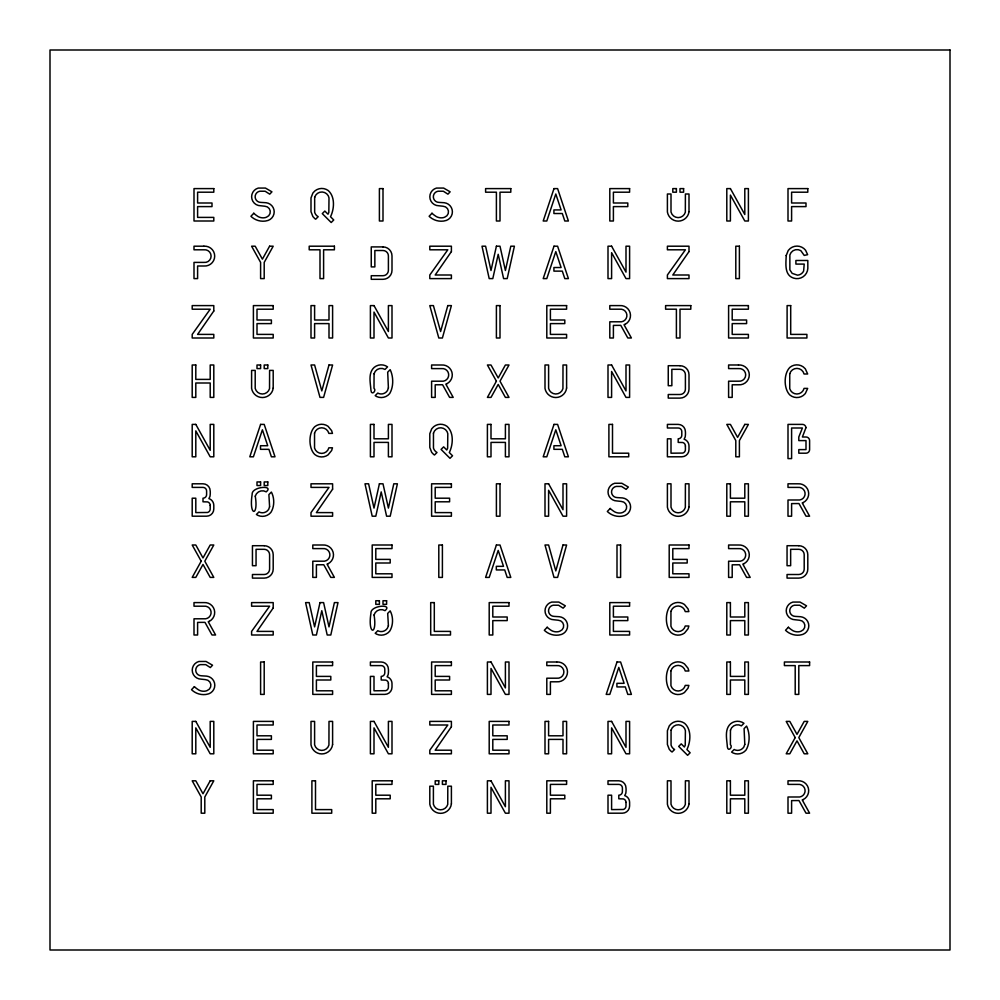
<?xml version="1.0" encoding="UTF-8"?>
<svg xmlns="http://www.w3.org/2000/svg" width="1000" height="1000" viewBox="0 0 1000 1000"><rect width="100%" height="100%" fill="white"/><g stroke="black" fill="none" stroke-linecap="round" stroke-linejoin="round"><path stroke-width="1.5" d="M210.212 505.4L210.2 509A3.6 3.6 0 0 1 207.537 512.475L195.8 512.6L195.8 498.2L192.2 498.2L192.2 516.2L206.588 516.188A7.2 7.2 0 0 0 213.8 509L213.8 505.4A7.2 7.2 0 0 0 210.2 499.162L208.912 498.625L209.95 496.463A20.95 20.95 0 0 0 210.2 491A7.2 7.2 0 0 0 203 483.8L192.2 483.8L192.2 487.4L203 487.4A3.6 3.6 0 0 1 206.6 491L206.6 494.6A3.6 3.6 0 0 1 203 498.2L203 501.8L207.537 501.912A3.613 3.613 0 0 1 210.212 505.4M388.413 683.6L388.4 687.2A3.6 3.6 0 0 1 385.737 690.675L374 690.8L374 676.4L370.4 676.4L370.4 694.4L384.787 694.388A7.2 7.2 0 0 0 392 687.2L392 683.6A7.2 7.2 0 0 0 388.4 677.362L387.113 676.825L388.15 674.663A20.95 20.95 0 0 0 388.4 669.2A7.2 7.2 0 0 0 381.2 662L370.4 662L370.4 665.6L381.2 665.6A3.6 3.6 0 0 1 384.8 669.2L384.8 672.8A3.6 3.6 0 0 1 381.2 676.4L381.2 680L385.737 680.113A3.613 3.613 0 0 1 388.413 683.6M626.013 802.4L626 806A3.6 3.6 0 0 1 623.337 809.475L611.6 809.6L611.6 795.2L608 795.2L608 813.2L622.388 813.188A7.2 7.2 0 0 0 629.6 806L629.6 802.4A7.2 7.2 0 0 0 626 796.162L624.712 795.625L625.75 793.462A20.95 20.95 0 0 0 626 788A7.2 7.2 0 0 0 618.8 780.8L608 780.8L608 784.4L618.8 784.4A3.6 3.6 0 0 1 622.4 788L622.4 791.6A3.6 3.6 0 0 1 618.8 795.2L618.8 798.8L623.337 798.913A3.613 3.613 0 0 1 626.013 802.4M685.413 446L685.4 449.6A3.6 3.6 0 0 1 682.738 453.075L671 453.2L671 438.8L667.4 438.8L667.4 456.8L681.787 456.788A7.2 7.2 0 0 0 689 449.6L689 446A7.2 7.2 0 0 0 685.4 439.762L684.112 439.225L685.15 437.062A20.95 20.95 0 0 0 685.4 431.6A7.2 7.2 0 0 0 678.2 424.4L667.4 424.4L667.4 428L678.2 428A3.6 3.6 0 0 1 681.8 431.6L681.8 435.2A3.6 3.6 0 0 1 678.2 438.8L678.2 442.4L682.738 442.512A3.613 3.613 0 0 1 685.413 446M786.2 255.525C786.038 263.1 783.975 275.087 793.575 278.1A10.862 10.862 0 0 0 807.837 268.45L807.812 260.487L795.9 260.487L795.9 264.088L804.212 264.088L803.625 271.05A7.388 7.388 0 0 1 797.5 275.163L792.15 273.363L789.862 269.837L789.862 254.963A7.425 7.425 0 0 1 800.812 250.637L804.225 255.413L807.638 254.675L805.562 250.225A10.925 10.925 0 0 0 790.225 248.438L788.238 250.475L786.2 255.525M805.962 427.675L802.4 437L806 437A3.6 3.6 0 0 1 809.6 440.6L809.6 449.6A3.6 3.6 0 0 1 806 453.2L798.8 453.2L798.8 449.6L806 449.6L806 440.6L798.8 440.6L798.8 437L802.4 428L791.6 428L791.6 458.6L788 458.6L788 424.4L802.4 424.4A3.6 3.6 0 0 1 805.875 427.062L805.962 427.675M255.263 496.163C258.725 517.075 248.675 516.388 252.15 494.363C251.4 486.475 274.7 484.8 266.212 491.838A7.425 7.425 0 0 0 255.263 496.163M314.662 197.362L314.662 212.237A7.425 7.425 0 0 0 318.2 216.688L315.7 219.188L314.837 218.65L312.887 216.562L311 211.675L311 197.925L312.887 193.038L314.837 190.95A10.95 10.95 0 0 1 328.162 190.487C335.288 196.637 334.325 209.037 330.513 216.737L333.738 219.975L331.2 222.512L322.287 213.612L324.837 211.062L327.987 214.213L328.837 212.413L329 197.9L328.288 195.8A7.425 7.425 0 0 0 314.662 197.362M314.538 433.162L314.538 448.038A7.425 7.425 0 0 0 328.875 447.8L332.475 447.8L331.637 450.538L328.038 454.913A10.95 10.95 0 0 1 314.713 454.45C308.387 448.263 308.387 432.938 314.713 426.75A10.95 10.95 0 0 1 328.038 426.287L331.637 430.662L332.475 433.4L328.875 433.4A7.425 7.425 0 0 0 314.538 433.162M374.062 373.75L374 388.2C376.925 390.788 371.4 395.975 370.95 390.425C370.5 382.962 367.8 373.062 374.237 367.337A10.95 10.95 0 0 1 387.562 366.875L385.012 369.425A7.425 7.425 0 0 0 374.062 373.75M374.062 614.963C377.525 635.875 367.475 635.188 370.95 613.162C370.2 605.275 393.5 603.6 385.012 610.638A7.425 7.425 0 0 0 374.062 614.963M433.462 433.162L433.462 448.038A7.425 7.425 0 0 0 437 452.488L434.5 454.988L433.638 454.45L431.688 452.362L429.8 447.475L429.8 433.725L431.688 428.837L433.638 426.75A10.95 10.95 0 0 1 446.962 426.287C454.087 432.438 453.125 444.837 449.312 452.537L452.537 455.775L450 458.312L441.087 449.412L443.638 446.863L446.788 450.012L447.638 448.212L447.8 433.7L447.088 431.6A7.425 7.425 0 0 0 433.462 433.162M670.938 611.362L670.938 626.237A7.425 7.425 0 0 0 685.275 626L688.875 626L688.037 628.737L684.438 633.112A10.95 10.95 0 0 1 671.112 632.65C664.788 626.462 664.788 611.138 671.112 604.95A10.95 10.95 0 0 1 684.438 604.487L688.037 608.862L688.875 611.6L685.275 611.6A7.425 7.425 0 0 0 670.938 611.362M670.938 670.763L670.938 685.638A7.425 7.425 0 0 0 685.275 685.4L688.875 685.4L688.037 688.138L684.438 692.513A10.95 10.95 0 0 1 671.112 692.05C664.788 685.863 664.788 670.537 671.112 664.35A10.95 10.95 0 0 1 684.438 663.888L688.037 668.263L688.875 671L685.275 671A7.425 7.425 0 0 0 670.938 670.763M671.062 730.163L671.062 745.037A7.425 7.425 0 0 0 674.6 749.488L672.1 751.988L671.237 751.45L669.287 749.362L667.4 744.475L667.4 730.725L669.287 725.837L671.237 723.75A10.95 10.95 0 0 1 684.562 723.288C691.688 729.438 690.725 741.838 686.912 749.538L690.138 752.775L687.6 755.312L678.688 746.413L681.237 743.863L684.388 747.013L685.238 745.212L685.4 730.7L684.688 728.6A7.425 7.425 0 0 0 671.062 730.163M730.462 730.163L730.4 744.613C733.325 747.2 727.8 752.387 727.35 746.838C726.9 739.375 724.2 729.475 730.638 723.75A10.95 10.95 0 0 1 743.962 723.288L741.413 725.837A7.425 7.425 0 0 0 730.462 730.163M789.737 373.762L789.737 388.638A7.425 7.425 0 0 0 804.075 388.4L807.675 388.4L805.325 393.562L803.238 395.513A10.95 10.95 0 0 1 789.912 395.05C783.587 388.862 783.587 373.537 789.912 367.35A10.95 10.95 0 0 1 803.238 366.887L805.325 368.837L807.675 374L804.075 374A7.425 7.425 0 0 0 789.737 373.762M269.6 506.75L268.663 509.375A7.4 7.4 0 0 1 260.2 512.463L258.988 511.9L256.413 514.462L257.875 515.375A10.962 10.962 0 0 0 270.887 512.388C274.587 506.587 274.6 498.038 271.375 492.075L268.888 494.6L269.6 506.75M388.4 387.938L387.463 390.562A7.4 7.4 0 0 1 379 393.65L377.788 393.088L375.213 395.65L376.675 396.562A10.962 10.962 0 0 0 389.688 393.575C393.725 386.712 393.55 376.7 390.175 369.663L387.688 372.188L388.4 387.938M388.4 625.55L387.463 628.175A7.4 7.4 0 0 1 379 631.263L377.788 630.7L375.213 633.263L376.675 634.175A10.962 10.962 0 0 0 389.688 631.188C393.387 625.388 393.4 616.838 390.175 610.875L387.688 613.4L388.4 625.55M744.8 744.35L743.863 746.975A7.4 7.4 0 0 1 735.4 750.062L734.188 749.5L731.612 752.062L733.075 752.975A10.962 10.962 0 0 0 746.087 749.987C750.125 743.125 749.95 733.112 746.575 726.075L744.087 728.6L744.8 744.35M320 602.6L314.6 626.9L309.2 602.6L305.6 602.6L312.8 635L316.4 635L321.8 610.7L327.2 635L330.8 635L338 602.6L334.4 602.6L329 626.9L323.6 602.6L320 602.6M379.4 483.8L374 508.1L368.6 483.8L365 483.8L372.2 516.2L375.8 516.2L381.2 491.9L386.6 516.2L390.2 516.2L397.4 483.8L393.8 483.8L388.4 508.1L383 483.8L379.4 483.8M496.4 246.2L491 270.5L485.6 246.2L482 246.2L489.2 278.6L492.8 278.6L498.2 254.3L503.6 278.6L507.2 278.6L514.4 246.2L510.8 246.2L505.4 270.5L500 246.2L496.4 246.2M273.2 388.075L272.65 390.438A10.95 10.95 0 0 1 251.6 388.4L251.6 370.4L255.2 370.4L255.2 388.4A7.425 7.425 0 0 0 269.538 388.638L269.6 370.4L273.2 370.4L273.2 388.075M332.6 744.475L332.05 746.838A10.95 10.95 0 0 1 311 744.8L311 721.4L314.6 721.4L314.6 744.8A7.425 7.425 0 0 0 328.938 745.037L329 721.4L332.6 721.4L332.6 744.475M451.4 803.875L450.85 806.237A10.95 10.95 0 0 1 429.8 804.2L429.8 786.2L433.4 786.2L433.4 804.2A7.425 7.425 0 0 0 447.738 804.438L447.8 786.2L451.4 786.2L451.4 803.875M566.6 388.062L566.05 390.425A10.95 10.95 0 0 1 545 388.387L545 364.988L548.6 364.988L548.6 388.387A7.425 7.425 0 0 0 562.938 388.625L563 364.988L566.6 364.988L566.6 388.062M689 211.675L688.45 214.037A10.95 10.95 0 0 1 667.4 212L667.4 194L671 194L671 212A7.425 7.425 0 0 0 685.337 212.237L685.4 194L689 194L689 211.675M689 506.875L688.45 509.237A10.95 10.95 0 0 1 667.4 507.2L667.4 483.8L671 483.8L671 507.2A7.425 7.425 0 0 0 685.337 507.438L685.4 483.8L689 483.8L689 506.875M689 803.875L688.45 806.237A10.95 10.95 0 0 1 667.4 804.2L667.4 780.8L671 780.8L671 804.2A7.425 7.425 0 0 0 685.337 804.438L685.4 780.8L689 780.8L689 803.875M329 364.988L321.8 390.913L314.6 364.988L311 364.988L320 397.388L323.6 397.388L332.6 364.988L329 364.988M447.8 305.6L440.6 331.525L433.4 305.6L429.8 305.6L438.8 338L442.4 338L451.4 305.6L447.8 305.6M563 545L555.8 570.925L548.6 545L545 545L554 577.4L557.6 577.4L566.6 545L563 545M260.6 424.4L249.8 456.8L253.4 456.8L262.4 429.8L267.712 445.725L260.512 445.725L260.512 449.325L268.913 449.325L271.4 456.8L275 456.8L264.2 424.4L260.6 424.4M554 188.6L543.2 221L546.8 221L555.8 194L561.112 209.925L553.913 209.925L553.913 213.525L562.312 213.525L564.8 221L568.4 221L557.6 188.6L554 188.6M554 246.2L543.2 278.6L546.8 278.6L555.8 251.6L561.112 267.525L553.913 267.525L553.913 271.125L562.312 271.125L564.8 278.6L568.4 278.6L557.6 246.2L554 246.2M496.4 545.013L485.6 577.413L489.2 577.413L498.2 550.413L503.512 566.337L496.312 566.337L496.312 569.938L504.712 569.938L507.2 577.413L510.8 577.413L500 545.013L496.4 545.013M554 424.4L543.2 456.8L546.8 456.8L555.8 429.8L561.112 445.725L553.913 445.725L553.913 449.325L562.312 449.325L564.8 456.8L568.4 456.8L557.6 424.4L554 424.4M617 662L606.2 694.4L609.8 694.4L618.8 667.4L624.113 683.325L616.912 683.325L616.912 686.925L625.312 686.925L627.8 694.4L631.4 694.4L620.6 662L617 662M269.6 246.2L262.4 259.163L255.2 246.2L251.6 246.2L260.6 262.4L260.6 278.6L264.2 278.6L264.2 262.4L273.2 246.2L269.6 246.2M201.2 561.2L192.2 577.4L195.8 577.4L203 564.438L210.2 577.4L213.8 577.4L204.8 561.2L213.8 545L210.2 545L203 557.962L195.8 545L192.2 545L201.2 561.2M210.2 780.8L203 793.763L195.8 780.8L192.2 780.8L201.2 797L201.2 813.2L204.8 813.2L204.8 797L213.8 780.8L210.2 780.8M496.4 381.2L487.4 397.4L491 397.4L498.2 384.438L505.4 397.4L509 397.4L500 381.2L509 365L505.4 365L498.2 377.962L491 365L487.4 365L496.4 381.2M744.8 424.4L737.6 437.362L730.4 424.4L726.8 424.4L735.8 440.6L735.8 456.8L739.4 456.8L739.4 440.6L748.4 424.4L744.8 424.4M795.2 737.6L786.2 753.8L789.8 753.8L797 740.837L804.2 753.8L807.8 753.8L798.8 737.6L807.8 721.4L804.2 721.4L797 734.362L789.8 721.4L786.2 721.4L795.2 737.6M213.8 311L197.6 334.4L213.8 334.4L213.8 338L192.2 338L192.2 334.4L210.2 309.2L192.2 309.2L192.2 305.6L213.8 305.6L213.8 311M451.4 251.6L435.2 275L451.4 275L451.4 278.6L429.8 278.6L429.8 275L447.8 249.8L429.8 249.8L429.8 246.2L451.4 246.2L451.4 251.6M332.6 489.2L316.4 512.6L332.6 512.6L332.6 516.2L311 516.2L311 512.6L329 487.4L311 487.4L311 483.8L332.6 483.8L332.6 489.2M273.2 608L257 631.4L273.2 631.4L273.2 635L251.6 635L251.6 631.4L269.6 606.2L251.6 606.2L251.6 602.6L273.2 602.6L273.2 608M689 251.6L672.8 275L689 275L689 278.6L667.4 278.6L667.4 275L685.4 249.8L667.4 249.8L667.4 246.2L689 246.2L689 251.6M451.4 726.8L435.2 750.2L451.4 750.2L451.4 753.8L429.8 753.8L429.8 750.2L447.8 725L429.8 725L429.8 721.4L451.4 721.4L451.4 726.8M253.787 213.25L250.938 216.262L252 217.262A17.4 17.4 0 0 0 265.175 221.088L266.062 220.912A9.15 9.15 0 0 0 266.062 202.725L260.688 202.387A5.625 5.625 0 0 1 255.15 197.175A5.625 5.625 0 0 1 259.862 191.213L265.15 191.238L269.725 194.163L271.938 191.825L265.438 188.062L258.275 188.075A9 9 0 0 0 260.6 205.763L264.837 206.225A5.625 5.625 0 0 1 266.55 217.15L265.262 217.613A10.2 10.2 0 0 1 258.137 216.588L256.625 215.562A24.975 24.975 0 0 1 253.787 213.25M431.987 213.25L429.137 216.262L430.2 217.262A17.4 17.4 0 0 0 443.375 221.088L444.263 220.912A9.15 9.15 0 0 0 444.263 202.725L438.888 202.387A5.625 5.625 0 0 1 433.35 197.175A5.625 5.625 0 0 1 438.062 191.213L443.35 191.238L447.925 194.163L450.138 191.825L443.638 188.062L436.475 188.075A9 9 0 0 0 438.8 205.763L443.038 206.225A5.625 5.625 0 0 1 444.75 217.15L443.462 217.613A10.2 10.2 0 0 1 436.337 216.588L434.825 215.562A24.975 24.975 0 0 1 431.987 213.25M194.387 686.65L191.537 689.663L192.6 690.662A17.4 17.4 0 0 0 205.775 694.488L206.663 694.312A9.15 9.15 0 0 0 206.663 676.125L201.287 675.788A5.625 5.625 0 0 1 195.75 670.575A5.625 5.625 0 0 1 200.463 664.613L205.75 664.638L210.325 667.562L212.537 665.225L206.038 661.462L198.875 661.475A9 9 0 0 0 201.2 679.163L205.438 679.625A5.625 5.625 0 0 1 207.15 690.55L205.863 691.012A10.2 10.2 0 0 1 198.738 689.987L197.225 688.962A24.975 24.975 0 0 1 194.387 686.65M610.188 508.45L607.337 511.463L608.4 512.463A17.4 17.4 0 0 0 621.575 516.287L622.463 516.112A9.15 9.15 0 0 0 622.463 497.925L617.087 497.587A5.625 5.625 0 0 1 611.55 492.375A5.625 5.625 0 0 1 616.263 486.413L621.55 486.438L626.125 489.363L628.337 487.025L621.838 483.263L614.675 483.275A9 9 0 0 0 617 500.962L621.237 501.425A5.625 5.625 0 0 1 622.95 512.35L621.663 512.812A10.2 10.2 0 0 1 614.538 511.788L613.025 510.763A24.975 24.975 0 0 1 610.188 508.45M547.188 627.25L544.338 630.262L545.4 631.263A17.4 17.4 0 0 0 558.575 635.087L559.462 634.913A9.15 9.15 0 0 0 559.462 616.725L554.087 616.388A5.625 5.625 0 0 1 548.55 611.175A5.625 5.625 0 0 1 553.263 605.212L558.55 605.237L563.125 608.162L565.337 605.825L558.837 602.062L551.675 602.075A9 9 0 0 0 554 619.763L558.237 620.225A5.625 5.625 0 0 1 559.95 631.15L558.663 631.613A10.2 10.2 0 0 1 551.538 630.588L550.025 629.562A24.975 24.975 0 0 1 547.188 627.25M788.388 627.25L785.537 630.262L786.6 631.263A17.4 17.4 0 0 0 799.775 635.087L800.662 634.913A9.15 9.15 0 0 0 800.662 616.725L795.288 616.388A5.625 5.625 0 0 1 789.75 611.175A5.625 5.625 0 0 1 794.463 605.212L799.75 605.237L804.325 608.162L806.538 605.825L800.037 602.062L792.875 602.075A9 9 0 0 0 795.2 619.763L799.438 620.225A5.625 5.625 0 0 1 801.15 631.15L799.862 631.613A10.2 10.2 0 0 1 792.738 630.588L791.225 629.562A24.975 24.975 0 0 1 788.388 627.25M446.825 383.775L445.825 384.125L453.2 397.388L449.6 397.388L442.575 384.75L435.2 384.8L435.2 397.4L431.6 397.4L431.6 381.2L443.3 381.188A6.35 6.35 0 0 0 448.638 374A6.35 6.35 0 0 0 441.5 368.6L431.6 368.6L431.6 365L441.5 365A9.938 9.938 0 0 1 446.825 383.775M625.025 324.375L624.025 324.725L631.4 337.987L627.8 337.987L620.775 325.35L613.4 325.4L613.4 338L609.8 338L609.8 321.8L621.5 321.788A6.362 6.362 0 0 0 626.838 314.6A6.362 6.362 0 0 0 619.7 309.2L609.8 309.2L609.8 305.6L619.7 305.6A9.938 9.938 0 0 1 625.025 324.375M328.025 563.775L327.025 564.125L334.4 577.388L330.8 577.388L323.775 564.75L316.4 564.8L316.4 577.4L312.8 577.4L312.8 561.2L324.5 561.188A6.35 6.35 0 0 0 329.837 554A6.35 6.35 0 0 0 322.7 548.6L312.8 548.6L312.8 545L322.7 545A9.938 9.938 0 0 1 328.025 563.775M209.225 621.375L208.225 621.725L215.6 634.987L212 634.987L204.975 622.35L197.6 622.4L197.6 635L194 635L194 618.8L205.7 618.787A6.35 6.35 0 0 0 211.038 611.6A6.35 6.35 0 0 0 203.9 606.2L194 606.2L194 602.6L203.9 602.6A9.938 9.938 0 0 1 209.225 621.375M803.225 502.575L802.225 502.925L809.6 516.188L806 516.188L798.975 503.55L791.6 503.6L791.6 516.2L788 516.2L788 500L799.7 499.988A6.35 6.35 0 0 0 805.037 492.8A6.35 6.35 0 0 0 797.9 487.4L788 487.4L788 483.8L797.9 483.8A9.938 9.938 0 0 1 803.225 502.575M743.825 563.787L742.825 564.125L750.2 577.4L746.6 577.4L739.575 564.763L732.2 564.812L732.2 577.413L728.6 577.413L728.6 561.213L740.3 561.2A6.362 6.35 0 0 0 745.638 554.012A6.362 6.35 0 0 0 738.5 548.612L728.6 548.612L728.6 545.013L738.5 545.013A9.938 9.938 0 0 1 743.825 563.787M803.225 799.575L802.225 799.925L809.6 813.188L806 813.188L798.975 800.55L791.6 800.6L791.6 813.2L788 813.2L788 797L799.7 796.988A6.35 6.35 0 0 0 805.037 789.8A6.35 6.35 0 0 0 797.9 784.4L788 784.4L788 780.8L797.9 780.8A9.938 9.938 0 0 1 803.225 799.575M950 50L50 50L50 950L950 950L950 50M213.8 188.6L194 188.6L194 221L213.8 221L213.8 217.4L197.6 217.4L197.6 206.6L212 206.6L212 203L197.6 203L197.6 192.2L213.8 192.2L213.8 188.6M383 188.6L379.4 188.6L379.4 221L383 221L383 188.6M510.8 188.6L485.6 188.6L485.6 192.2L496.4 192.2L496.4 221L500 221L500 192.2L510.8 192.2L510.8 188.6M629.6 188.6L609.8 188.6L609.8 221L613.4 221L613.4 206.6L627.8 206.6L627.8 203L613.4 203L613.4 192.2L629.6 192.2L629.6 188.6M676.4 188.6L672.8 188.6L672.8 192.2L676.4 192.2L676.4 188.6M683.6 188.6L680 188.6L680 192.2L683.6 192.2L683.6 188.6M730.4 188.6L726.8 188.6L726.8 221L730.4 221L730.4 195.075L744.8 221L748.4 221L748.4 188.6L744.8 188.6L744.8 214.525L730.4 188.6M807.8 188.6L788 188.6L788 221L791.6 221L791.6 206.6L806 206.6L806 203L791.6 203L791.6 192.2L807.8 192.2L807.8 188.6M203.9 246.2L194 246.2L194 249.8L203.9 249.8A6.35 6.35 0 0 1 211.1 256.1A6.35 6.35 0 0 1 203.9 262.4L194 262.4L194 278.6L197.6 278.6L197.6 266L203.9 266A9.938 9.938 0 0 0 214.7 256.1A9.938 9.938 0 0 0 203.9 246.2M334.4 246.2L309.2 246.2L309.2 249.8L320 249.8L320 278.6L323.6 278.6L323.6 249.8L334.4 249.8L334.4 246.2M611.6 246.2L608 246.2L608 278.6L611.6 278.6L611.6 252.675L626 278.6L629.6 278.6L629.6 246.2L626 246.2L626 272.125L611.6 246.2M739.4 246.2L735.8 246.2L735.8 278.6L739.4 278.6L739.4 246.2M383 246.912L371.25 246.912L371.25 266.9L374.85 266.9L374.85 250.512L383 250.512A5.4 5.4 0 0 1 388.4 255.912L388.4 270.312A5.4 5.4 0 0 1 383 275.712L371.25 275.712L371.25 279.312L383 279.312A9 9 0 0 0 392 270.312L392 255.912A9 9 0 0 0 383 246.912M273.2 305.6L253.4 305.6L253.4 338L273.2 338L273.2 334.4L257 334.4L257 323.6L271.4 323.6L271.4 320L257 320L257 309.2L273.2 309.2L273.2 305.6M314.6 305.6L311 305.6L311 338L314.6 338L314.6 323.6L329 323.6L329 338L332.6 338L332.6 305.6L329 305.6L329 320L314.6 320L314.6 305.6M374 305.6L370.4 305.6L370.4 338L374 338L374 312.075L388.4 338L392 338L392 305.6L388.4 305.6L388.4 331.525L374 305.6M500 305.6L496.4 305.6L496.4 338L500 338L500 305.6M566.6 305.6L546.8 305.6L546.8 338L566.6 338L566.6 334.4L550.4 334.4L550.4 323.6L564.8 323.6L564.8 320L550.4 320L550.4 309.2L566.6 309.2L566.6 305.6M690.8 305.6L665.6 305.6L665.6 309.2L676.4 309.2L676.4 338L680 338L680 309.2L690.8 309.2L690.8 305.6M748.4 305.6L728.6 305.6L728.6 338L748.4 338L748.4 334.4L732.2 334.4L732.2 323.6L746.6 323.6L746.6 320L732.2 320L732.2 309.2L748.4 309.2L748.4 305.6M790.7 305.6L787.1 305.6L787.1 338L806.9 338L806.9 334.4L790.7 334.4L790.7 305.6M195.8 365L192.2 365L192.2 397.4L195.8 397.4L195.8 383L210.2 383L210.2 397.4L213.8 397.4L213.8 365L210.2 365L210.2 379.4L195.8 379.4L195.8 365M260.6 365L257 365L257 368.6L260.6 368.6L260.6 365M267.8 365L264.2 365L264.2 368.6L267.8 368.6L267.8 365M611.6 365L608 365L608 397.4L611.6 397.4L611.6 371.475L626 397.4L629.6 397.4L629.6 365L626 365L626 390.925L611.6 365M738.5 364.988L728.6 364.988L728.6 368.587L738.5 368.587A6.362 6.35 0 0 1 745.7 374.888A6.362 6.35 0 0 1 738.5 381.188L728.6 381.188L728.6 397.388L732.2 397.388L732.2 384.787L738.5 384.787A9.938 9.938 0 0 0 749.3 374.888A9.938 9.938 0 0 0 738.5 364.988M680 365.712L668.25 365.712L668.25 385.7L671.85 385.7L671.85 369.312L680 369.312A5.4 5.4 0 0 1 685.4 374.712L685.4 389.113A5.4 5.4 0 0 1 680 394.513L668.25 394.513L668.25 398.113L680 398.113A9 9 0 0 0 689 389.113L689 374.712A9 9 0 0 0 680 365.712M195.8 424.4L192.2 424.4L192.2 456.8L195.8 456.8L195.8 430.875L210.2 456.8L213.8 456.8L213.8 424.4L210.2 424.4L210.2 450.325L195.8 424.4M374 424.4L370.4 424.4L370.4 456.8L374 456.8L374 442.4L388.4 442.4L388.4 456.8L392 456.8L392 424.4L388.4 424.4L388.4 438.8L374 438.8L374 424.4M491 424.4L487.4 424.4L487.4 456.8L491 456.8L491 442.4L505.4 442.4L505.4 456.8L509 456.8L509 424.4L505.4 424.4L505.4 438.8L491 438.8L491 424.4M612.5 424.4L608.9 424.4L608.9 456.8L628.7 456.8L628.7 453.2L612.5 453.2L612.5 424.4M260.6 481.938L257 481.938L257 485.538L260.6 485.538L260.6 481.938M267.8 481.938L264.2 481.938L264.2 485.538L267.8 485.538L267.8 481.938M451.4 483.8L431.6 483.8L431.6 516.2L451.4 516.2L451.4 512.6L435.2 512.6L435.2 501.8L449.6 501.8L449.6 498.2L435.2 498.2L435.2 487.4L451.4 487.4L451.4 483.8M500 483.8L496.4 483.8L496.4 516.2L500 516.2L500 483.8M548.6 483.8L545 483.8L545 516.2L548.6 516.2L548.6 490.275L563 516.2L566.6 516.2L566.6 483.8L563 483.8L563 509.725L548.6 483.8M730.4 483.8L726.8 483.8L726.8 516.2L730.4 516.2L730.4 501.8L744.8 501.8L744.8 516.2L748.4 516.2L748.4 483.8L744.8 483.8L744.8 498.2L730.4 498.2L730.4 483.8M392 545L372.2 545L372.2 577.4L392 577.4L392 573.8L375.8 573.8L375.8 563L390.2 563L390.2 559.4L375.8 559.4L375.8 548.6L392 548.6L392 545M442.4 545.013L438.8 545.013L438.8 577.413L442.4 577.413L442.4 545.013M620.6 545L617 545L617 577.4L620.6 577.4L620.6 545M689 545L669.2 545L669.2 577.4L689 577.4L689 573.8L672.8 573.8L672.8 563L687.2 563L687.2 559.4L672.8 559.4L672.8 548.6L689 548.6L689 545M264.2 545.712L252.45 545.712L252.45 565.7L256.05 565.7L256.05 549.312L264.2 549.312A5.4 5.4 0 0 1 269.6 554.712L269.6 569.113A5.4 5.4 0 0 1 264.2 574.513L252.45 574.513L252.45 578.112L264.2 578.112A9 9 0 0 0 273.2 569.113L273.2 554.712A9 9 0 0 0 264.2 545.712M798.8 545.712L787.05 545.712L787.05 565.7L790.65 565.7L790.65 549.312L798.8 549.312A5.4 5.4 0 0 1 804.2 554.712L804.2 569.113A5.4 5.4 0 0 1 798.8 574.513L787.05 574.513L787.05 578.112L798.8 578.112A9 9 0 0 0 807.8 569.113L807.8 554.712A9 9 0 0 0 798.8 545.712M379.4 600.737L375.8 600.737L375.8 604.338L379.4 604.338L379.4 600.737M386.6 600.737L383 600.737L383 604.338L386.6 604.338L386.6 600.737M434.3 602.6L430.7 602.6L430.7 635L450.5 635L450.5 631.4L434.3 631.4L434.3 602.6M509 602.6L489.2 602.6L489.2 635L492.8 635L492.8 620.6L507.2 620.6L507.2 617L492.8 617L492.8 606.2L509 606.2L509 602.6M629.6 602.6L609.8 602.6L609.8 635L629.6 635L629.6 631.4L613.4 631.4L613.4 620.6L627.8 620.6L627.8 617L613.4 617L613.4 606.2L629.6 606.2L629.6 602.6M730.4 602.6L726.8 602.6L726.8 635L730.4 635L730.4 620.6L744.8 620.6L744.8 635L748.4 635L748.4 602.6L744.8 602.6L744.8 617L730.4 617L730.4 602.6M264.2 662L260.6 662L260.6 694.4L264.2 694.4L264.2 662M332.6 662L312.8 662L312.8 694.4L332.6 694.4L332.6 690.8L316.4 690.8L316.4 680L330.8 680L330.8 676.4L316.4 676.4L316.4 665.6L332.6 665.6L332.6 662M451.4 662L431.6 662L431.6 694.4L451.4 694.4L451.4 690.8L435.2 690.8L435.2 680L449.6 680L449.6 676.4L435.2 676.4L435.2 665.6L451.4 665.6L451.4 662M491 662L487.4 662L487.4 694.4L491 694.4L491 668.475L505.4 694.4L509 694.4L509 662L505.4 662L505.4 687.925L491 662M556.7 662L546.8 662L546.8 665.6L556.7 665.6A6.362 6.35 0 0 1 563.9 671.9A6.362 6.35 0 0 1 556.7 678.2L546.8 678.2L546.8 694.4L550.4 694.4L550.4 681.8L556.7 681.8A9.938 9.938 0 0 0 567.5 671.9A9.938 9.938 0 0 0 556.7 662M730.4 662L726.8 662L726.8 694.4L730.4 694.4L730.4 680L744.8 680L744.8 694.4L748.4 694.4L748.4 662L744.8 662L744.8 676.4L730.4 676.4L730.4 662M809.6 662L784.4 662L784.4 665.6L795.2 665.6L795.2 694.4L798.8 694.4L798.8 665.6L809.6 665.6L809.6 662M195.8 721.4L192.2 721.4L192.2 753.8L195.8 753.8L195.8 727.875L210.2 753.8L213.8 753.8L213.8 721.4L210.2 721.4L210.2 747.325L195.8 721.4M273.2 721.4L253.4 721.4L253.4 753.8L273.2 753.8L273.2 750.2L257 750.2L257 739.4L271.4 739.4L271.4 735.8L257 735.8L257 725L273.2 725L273.2 721.4M374 721.4L370.4 721.4L370.4 753.8L374 753.8L374 727.875L388.4 753.8L392 753.8L392 721.4L388.4 721.4L388.4 747.325L374 721.4M509 721.4L489.2 721.4L489.2 753.8L509 753.8L509 750.2L492.8 750.2L492.8 739.4L507.2 739.4L507.2 735.8L492.8 735.8L492.8 725L509 725L509 721.4M548.6 721.4L545 721.4L545 753.8L548.6 753.8L548.6 739.4L563 739.4L563 753.8L566.6 753.8L566.6 721.4L563 721.4L563 735.8L548.6 735.8L548.6 721.4M611.6 721.4L608 721.4L608 753.8L611.6 753.8L611.6 727.875L626 753.8L629.6 753.8L629.6 721.4L626 721.4L626 747.325L611.6 721.4M273.2 780.8L253.4 780.8L253.4 813.2L273.2 813.2L273.2 809.6L257 809.6L257 798.8L271.4 798.8L271.4 795.2L257 795.2L257 784.4L273.2 784.4L273.2 780.8M315.5 780.8L311.9 780.8L311.9 813.2L331.7 813.2L331.7 809.6L315.5 809.6L315.5 780.8M392 780.8L372.2 780.8L372.2 813.2L375.8 813.2L375.8 798.8L390.2 798.8L390.2 795.2L375.8 795.2L375.8 784.4L392 784.4L392 780.8M438.8 780.8L435.2 780.8L435.2 784.4L438.8 784.4L438.8 780.8M446 780.8L442.4 780.8L442.4 784.4L446 784.4L446 780.8M491 780.8L487.4 780.8L487.4 813.2L491 813.2L491 787.275L505.4 813.2L509 813.2L509 780.8L505.4 780.8L505.4 806.725L491 780.8M566.6 780.8L546.8 780.8L546.8 813.2L550.4 813.2L550.4 798.8L564.8 798.8L564.8 795.2L550.4 795.2L550.4 784.4L566.6 784.4L566.6 780.8M730.4 780.8L726.8 780.8L726.8 813.2L730.4 813.2L730.4 798.8L744.8 798.8L744.8 813.2L748.4 813.2L748.4 780.8L744.8 780.8L744.8 795.2L730.4 795.2L730.4 780.8"/></g></svg>
